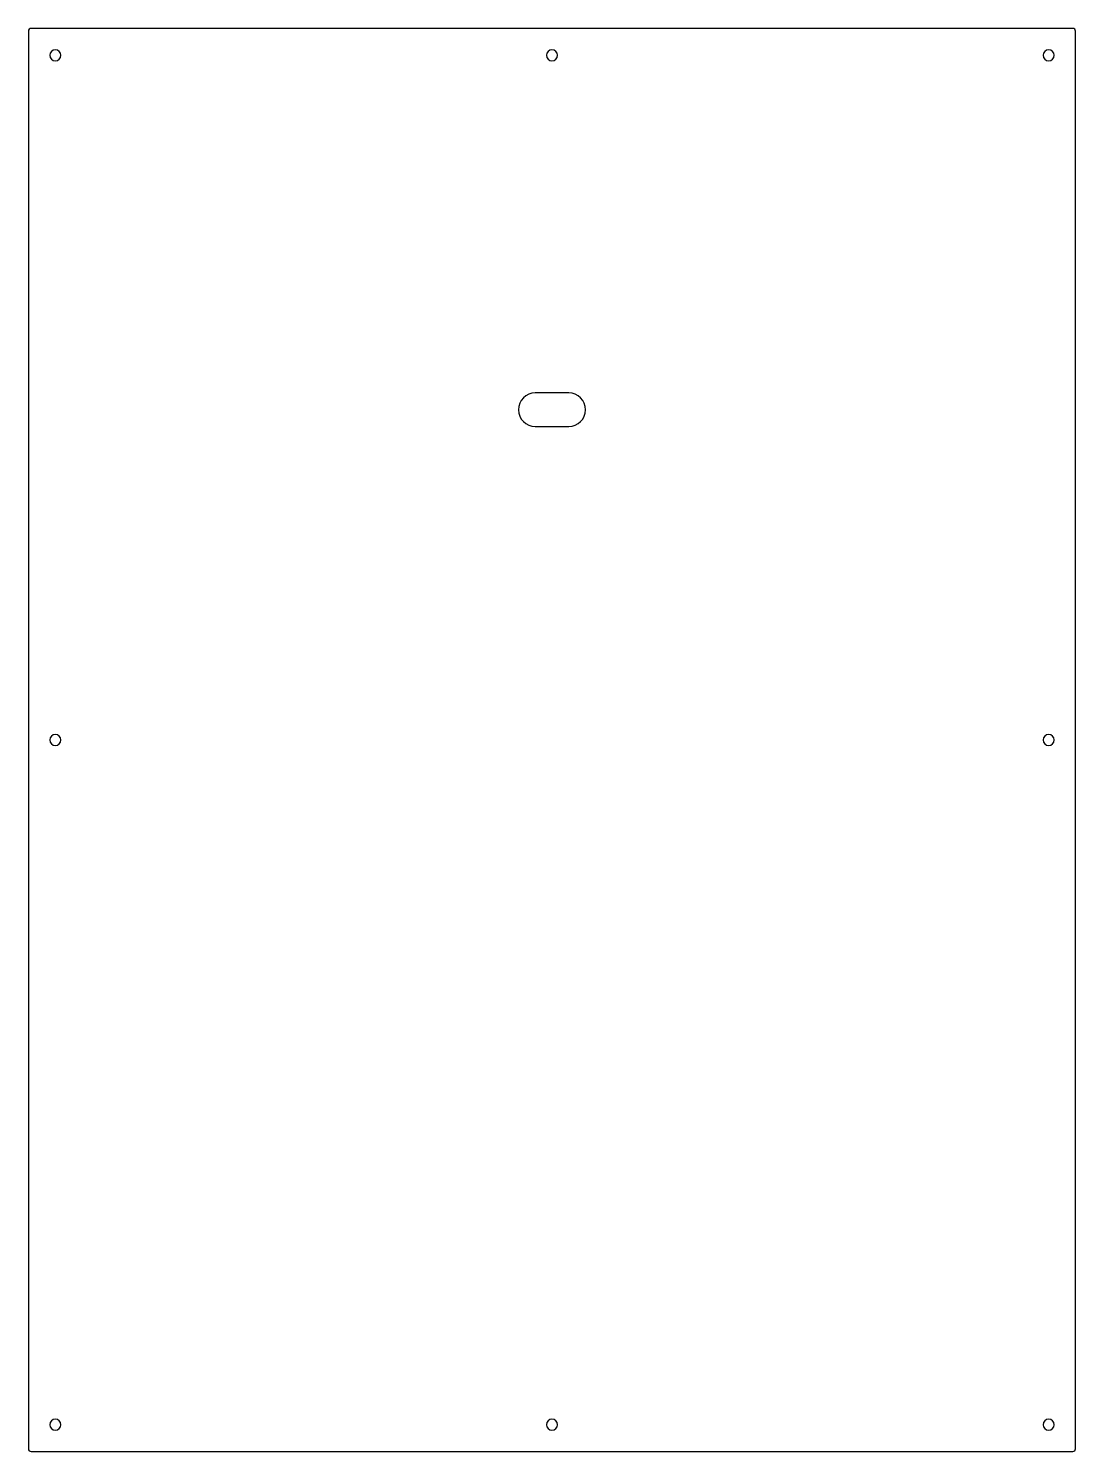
# Model space of a CAD drawing. Header units: millimetres. Extents: x -363 to 27, y 226 to 756.
import ezdxf

# ---------------------------------------------------------------- set-up
doc = ezdxf.new("R2010")
doc.units = ezdxf.units.MM
doc.layers.get('0').update_dxf_attribs({"linetype": 'CONTINUOUS'})

msp = doc.modelspace()

# ---------------------------------------------------------------- linework, layer by layer
for points in [[(-362.78, 227.15, 0.414214), (-361.78, 226.15), (26.22, 226.15, 0.414214), (27.22, 227.15), (27.22, 755.15, 0.414214), (26.22, 756.15), (-361.78, 756.15, 0.414214), (-362.78, 755.15)], [(-174.03, 620.4, 1), (-174.03, 607.9), (-161.53, 607.9, 1), (-161.53, 620.4)]]:
    msp.add_lwpolyline(points, format="xyb", close=True)
at = {"extrusion": (-3.00935e-15, -1.5265e-16, -1)}
for centre in [(352.78, 746.15, 0), (167.78, 746.15, 0), (-17.22, 746.15, 0), (352.78, 491.15, 0), (-17.22, 491.15, 0), (352.78, 236.15, 0), (167.78, 236.15, 0), (-17.22, 236.15, 0)]:
    msp.add_circle(centre, 2.05, dxfattribs=at)

doc.saveas('drawing.dxf')
